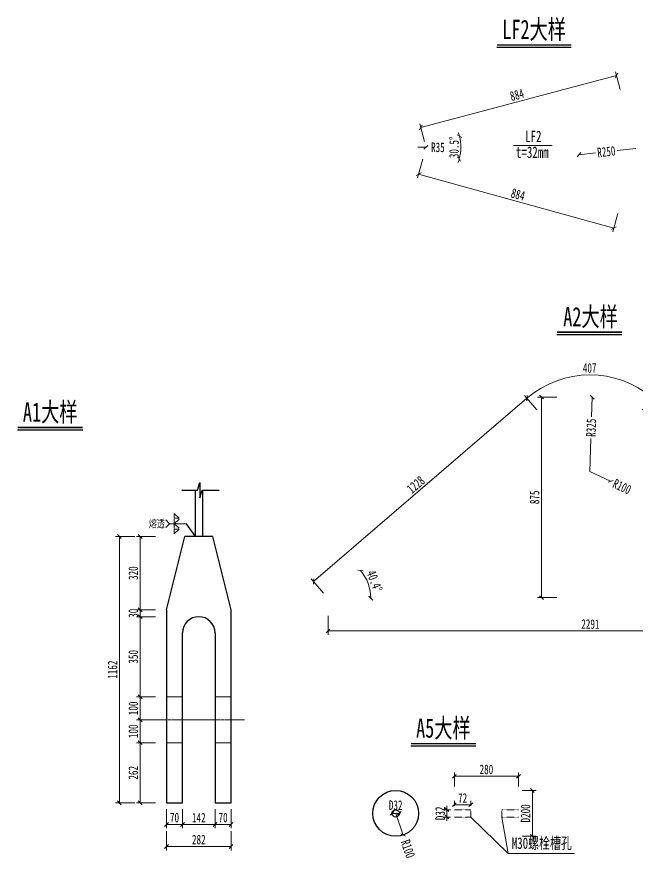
# Model space of a CAD drawing. Header units: millimetres. Extents: x -60009 to 63758, y -2164 to 95433.
# Drawn here: x 17194 to 19902, y 76758 to 80458 of the extents above; entities that cross this region are included whole.
import ezdxf
from ezdxf.enums import TextEntityAlignment as Align

# ---------------------------------------------------------------- set-up
doc = ezdxf.new("R2010")
doc.units = ezdxf.units.MM
doc.linetypes.add('CENTER2', pattern=[28.575, 19.05, -3.175, 3.175, -3.175])
doc.linetypes.add('DASHED', pattern=[0.75, 0.5, -0.25])
doc.layers.get('Defpoints').update_dxf_attribs({"color": 8})
for name, color, linetype, lineweight in [('Dim', 4, 'Continuous', 15), ('中心线', 2, 'CENTER2', 15), ('文字', 7, 'Continuous', 15), ('标注线及字体', 2, 'Continuous', 15), ('细实线', 4, 'Continuous', 15), ('虚线', 7, 'DASHED', 15), ('钢板粗线', 1, 'Continuous', 25)]:
    doc.layers.add(name, color=color, linetype=linetype, lineweight=lineweight)
doc.layers.add('Text', color=4, linetype='Continuous')
doc.styles.add('111', font='仿宋_GB2312.TTF', dxfattribs={"width": 0.7})
doc.styles.add('BM_Dim', font='仿宋_GB2312.TTF', dxfattribs={"width": 0.85})
doc.styles.add('SMEDI', font='仿宋_GB2312.TTF', dxfattribs={"width": 0.75})
doc.styles.get("Standard").update_dxf_attribs({"font": '仿宋_GB2312.TTF'})
doc.dimstyles.new('200', dxfattribs={"dimscale": 0, "dimtxt": 2.5, "dimasz": 1, "dimexe": 1, "dimexo": 1, "dimgap": 0.6, "dimtad": 1, "dimdec": 0, "dimdsep": 46, "dimtxsty": '111', "dimblk": 'OBLIQUE', "dimcen": 0, "dimclrd": 4, "dimclre": 4, "dimclrt": 4, "dimadec": 1, "dimazin": 2, "dimtfac": 1, "dimtdec": 0, "dimtix": 1, "dimtmove": 2, "dimatfit": 3, "dimfxl": 4, "dimfxlon": 1, "dimtolj": 1, "dimlwd": -1, "dimlwe": -1, "dimarcsym": 0})
doc.dimstyles.new('MSteel_1.0_1.0', dxfattribs={"dimtxt": 3, "dimasz": 1.2, "dimexe": 1, "dimexo": 1, "dimgap": 1, "dimtad": 3, "dimtoh": 1, "dimdec": 0, "dimzin": 0, "dimdsep": 46, "dimtxsty": 'Standard', "dimblk": 'ARCHTICK', "dimcen": 0.09, "dimclrd": 3, "dimclre": 3, "dimadec": 0, "dimazin": 0, "dimtfac": 1, "dimtdec": 4, "dimtofl": 0, "dimtmove": 0, "dimatfit": 3, "dimfxl": 1, "dimtolj": 1, "dimtzin": 0, "dimarcsym": 0})

# ---------------------------------------------------------------- blocks, each defined once
blk = doc.blocks.new('_Oblique')
at = {"color": 0, "linetype": 'ByBlock', "lineweight": -2}
blk.add_line((-0.5, -0.5), (0.5, 0.5), dxfattribs=at)
blk = doc.blocks.new('*D769')
at = {"layer": 'Defpoints', "color": 0, "transparency": 16777216}
for p in [(19417.6, 80016.6), (18978.4, 79898.9), (18978.3, 79880.5), (19132.1, 79872.3), (19830.3, 79643.8)]:
    blk.add_point(p, dxfattribs=at)
at = {"layer": '细实线', "color": 4, "transparency": 16777216}
for start, end in [(15.006, 20.0789), (344.4763, 15.006), (339.4033, 344.4763)]:
    blk.add_arc((18944.6, 79889.8), 188.3, start, end, dxfattribs=at)
at = {"layer": '细实线', "color": 4, "transparency": 16777216, "xscale": 16.66666666666666, "yscale": 16.66666666666666, "zscale": 16.66666666666666}
for p, rotation in [((19126.5, 79938.6), 285.0059693153042), ((19126, 79839.4), 74.47626644127236)]:
    blk.add_blockref('_Oblique', p, dxfattribs=dict(at, rotation=rotation))
at = {"layer": '细实线', "color": 4, "transparency": 16777216, "insert": (19103.1, 79889.1), "char_height": 41.667, "attachment_point": 5, "rotation": 89.7411, "style": '111'}
blk.add_mtext('\\A1;30.5%%d', dxfattribs=at)
blk = doc.blocks.new('*D770')
at = {"layer": 'Defpoints', "color": 0, "transparency": 16777216}
for p in [(18978.3, 79880.5), (19830.3, 79643.8), (19800.4, 79536.3)]:
    blk.add_point(p, dxfattribs=at)
at = {"layer": '细实线', "color": 4, "transparency": 16777216}
for p, q in [((18966.3, 79837.2), (18944, 79756.9)), ((18948.5, 79773), (19800.4, 79536.3)), ((19818.3, 79600.6), (19796, 79520.3))]:
    blk.add_line(p, q, dxfattribs=at)
at = {"layer": '细实线', "color": 4, "transparency": 16777216, "xscale": 16.66666666666666, "yscale": 16.66666666666666, "zscale": 16.66666666666666}
for p, rotation in [((18948.5, 79773), 164.4762664412721), ((19800.4, 79536.3), 344.4762664412721)]:
    blk.add_blockref('_Oblique', p, dxfattribs=dict(at, rotation=rotation))
at = {"layer": '细实线', "color": 4, "transparency": 16777216, "insert": (19382.4, 79683.4), "char_height": 41.67, "attachment_point": 5, "rotation": 344.4763, "style": '111'}
blk.add_mtext('\\A1;884', dxfattribs=at)
blk = doc.blocks.new('*D771')
at = {"layer": 'Defpoints', "color": 0, "transparency": 16777216}
for p in [(19812.7, 80203.1), (19833.1, 80126.3), (18978.4, 79898.9)]:
    blk.add_point(p, dxfattribs=at)
at = {"layer": '细实线', "color": 4, "transparency": 16777216}
for p, q in [((19828.8, 80142.4), (19808.4, 80219.2)), ((18958, 79975.7), (19812.7, 80203.1)), ((18974.1, 79915), (18953.7, 79991.8))]:
    blk.add_line(p, q, dxfattribs=at)
at = {"layer": '细实线', "color": 4, "transparency": 16777216, "xscale": 16.66666666666666, "yscale": 16.66666666666666, "zscale": 16.66666666666666}
for p, rotation in [((19812.7, 80203.1), 14.90116906299488), ((18958, 79975.7), 194.9011690629949)]:
    blk.add_blockref('_Oblique', p, dxfattribs=dict(at, rotation=rotation))
at = {"layer": '细实线', "color": 4, "transparency": 16777216, "insert": (19377.6, 80118.2), "char_height": 41.67, "attachment_point": 5, "rotation": 14.9012, "style": '111'}
blk.add_mtext('\\A1;884', dxfattribs=at)
blk = doc.blocks.new('*D798')
at = {"layer": 'Defpoints', "color": 0}
for p in [(17917.5, 77029.7), (18059.5, 77029.3), (18059.5, 76935.3)]:
    blk.add_point(p, dxfattribs=at)
at = {"layer": '细实线', "color": 4}
for p, q in [((17917.5, 77002), (17917.5, 76918.7)), ((18059.5, 77002), (18059.5, 76918.7)), ((17917.5, 76935.3), (18059.5, 76935.3))]:
    blk.add_line(p, q, dxfattribs=at)
at = {"layer": '细实线', "color": 4, "xscale": 16.66666666666666, "yscale": 16.66666666666666, "zscale": 16.66666666666666, "rotation": 180}
blk.add_blockref('_Oblique', (17917.5, 76935.3), dxfattribs=at)
at = {"layer": '细实线', "color": 4, "xscale": 16.66666666666666, "yscale": 16.66666666666666, "zscale": 16.66666666666666}
blk.add_blockref('_Oblique', (18059.5, 76935.3), dxfattribs=at)
at = {"layer": '细实线', "color": 4, "insert": (17988.5, 76964.7), "char_height": 41.67, "attachment_point": 5, "style": '111'}
blk.add_mtext('\\A1;142', dxfattribs=at)
blk = doc.blocks.new('*D799')
at = {"layer": 'Defpoints', "color": 0}
for p in [(17847.5, 77029.7), (17917.5, 77029.7), (17917.5, 76935.3)]:
    blk.add_point(p, dxfattribs=at)
at = {"layer": '细实线', "color": 4}
for p, q in [((17847.5, 77002), (17847.5, 76918.7)), ((17917.5, 77002), (17917.5, 76918.7)), ((17847.5, 76935.3), (17917.5, 76935.3))]:
    blk.add_line(p, q, dxfattribs=at)
at = {"layer": '细实线', "color": 4, "xscale": 16.66666666666666, "yscale": 16.66666666666666, "zscale": 16.66666666666666, "rotation": 180}
blk.add_blockref('_Oblique', (17847.5, 76935.3), dxfattribs=at)
at = {"layer": '细实线', "color": 4, "xscale": 16.66666666666666, "yscale": 16.66666666666666, "zscale": 16.66666666666666}
blk.add_blockref('_Oblique', (17917.5, 76935.3), dxfattribs=at)
at = {"layer": '细实线', "color": 4, "insert": (17882.5, 76965.1), "char_height": 41.67, "attachment_point": 5, "style": '111'}
blk.add_mtext('\\A1;70', dxfattribs=at)
blk = doc.blocks.new('*D800')
at = {"layer": 'Defpoints', "color": 0}
for p in [(18059.5, 77029.7), (18129.5, 77029.7), (18129.5, 76935.3)]:
    blk.add_point(p, dxfattribs=at)
at = {"layer": '细实线', "color": 4}
for p, q in [((18059.5, 77002), (18059.5, 76918.7)), ((18129.5, 77002), (18129.5, 76918.7)), ((18059.5, 76935.3), (18129.5, 76935.3))]:
    blk.add_line(p, q, dxfattribs=at)
at = {"layer": '细实线', "color": 4, "xscale": 16.66666666666666, "yscale": 16.66666666666666, "zscale": 16.66666666666666, "rotation": 180}
blk.add_blockref('_Oblique', (18059.5, 76935.3), dxfattribs=at)
at = {"layer": '细实线', "color": 4, "xscale": 16.66666666666666, "yscale": 16.66666666666666, "zscale": 16.66666666666666}
blk.add_blockref('_Oblique', (18129.5, 76935.3), dxfattribs=at)
at = {"layer": '细实线', "color": 4, "insert": (18094.5, 76965.1), "char_height": 41.67, "attachment_point": 5, "style": '111'}
blk.add_mtext('\\A1;70', dxfattribs=at)
blk = doc.blocks.new('*D801')
at = {"layer": 'Defpoints', "color": 0}
for p in [(17847.5, 77029.7), (18129.5, 77029.7), (18129.5, 76839)]:
    blk.add_point(p, dxfattribs=at)
at = {"layer": '细实线', "color": 4}
for p, q in [((17847.5, 76905.7), (17847.5, 76822.3)), ((18129.5, 76905.7), (18129.5, 76822.3)), ((17847.5, 76839), (18129.5, 76839))]:
    blk.add_line(p, q, dxfattribs=at)
at = {"layer": '细实线', "color": 4, "xscale": 16.66666666666666, "yscale": 16.66666666666666, "zscale": 16.66666666666666, "rotation": 180}
blk.add_blockref('_Oblique', (17847.5, 76839), dxfattribs=at)
at = {"layer": '细实线', "color": 4, "xscale": 16.66666666666666, "yscale": 16.66666666666666, "zscale": 16.66666666666666}
blk.add_blockref('_Oblique', (18129.5, 76839), dxfattribs=at)
at = {"layer": '细实线', "color": 4, "insert": (17988.5, 76868.8), "char_height": 41.67, "attachment_point": 5, "style": '111'}
blk.add_mtext('\\A1;282', dxfattribs=at)
blk = doc.blocks.new('*D802')
at = {"layer": 'Defpoints', "color": 0}
for p in [(17847.5, 78191.7), (17732.4, 77871.7), (17847.5, 77871.7)]:
    blk.add_point(p, dxfattribs=at)
at = {"layer": '细实线', "color": 4}
for p, q in [((17799.1, 78191.7), (17715.8, 78191.7)), ((17732.4, 78191.7), (17732.4, 77871.7)), ((17799.1, 77871.7), (17715.8, 77871.7))]:
    blk.add_line(p, q, dxfattribs=at)
at = {"layer": '细实线', "color": 4, "xscale": 16.66666666666666, "yscale": 16.66666666666666, "zscale": 16.66666666666666}
for p, rotation in [((17732.4, 78191.7), 90), ((17732.4, 77871.7), 270)]:
    blk.add_blockref('_Oblique', p, dxfattribs=dict(at, rotation=rotation))
at = {"layer": '细实线', "color": 4, "insert": (17702.6, 78031.7), "char_height": 41.67, "attachment_point": 5, "rotation": 90, "style": '111'}
blk.add_mtext('\\A1;320', dxfattribs=at)
blk = doc.blocks.new('*D803')
at = {"layer": 'Defpoints', "color": 0}
for p in [(17988.5, 77841.7), (17732.4, 77491.7), (17847.5, 77491.7)]:
    blk.add_point(p, dxfattribs=at)
at = {"layer": '细实线', "color": 4}
for p, q in [((17799.1, 77841.7), (17715.8, 77841.7)), ((17732.4, 77841.7), (17732.4, 77491.7)), ((17799.1, 77491.7), (17715.8, 77491.7))]:
    blk.add_line(p, q, dxfattribs=at)
at = {"layer": '细实线', "color": 4, "xscale": 16.66666666666666, "yscale": 16.66666666666666, "zscale": 16.66666666666666}
for p, rotation in [((17732.4, 77841.7), 90), ((17732.4, 77491.7), 270)]:
    blk.add_blockref('_Oblique', p, dxfattribs=dict(at, rotation=rotation))
at = {"layer": '细实线', "color": 4, "insert": (17702.6, 77666.7), "char_height": 41.67, "attachment_point": 5, "rotation": 90, "style": '111'}
blk.add_mtext('\\A1;350', dxfattribs=at)
blk = doc.blocks.new('*D804')
at = {"layer": 'Defpoints', "color": 0}
for p in [(17847.5, 78191.7), (17641.8, 77029.7), (17847.5, 77029.7)]:
    blk.add_point(p, dxfattribs=at)
at = {"layer": '细实线', "color": 4}
for p, q in [((17708.5, 78191.7), (17625.2, 78191.7)), ((17641.8, 78191.7), (17641.8, 77029.7)), ((17708.5, 77029.7), (17625.2, 77029.7))]:
    blk.add_line(p, q, dxfattribs=at)
at = {"layer": '细实线', "color": 4, "xscale": 16.66666666666666, "yscale": 16.66666666666666, "zscale": 16.66666666666666}
for p, rotation in [((17641.8, 78191.7), 90), ((17641.8, 77029.7), 270)]:
    blk.add_blockref('_Oblique', p, dxfattribs=dict(at, rotation=rotation))
at = {"layer": '细实线', "color": 4, "insert": (17612, 77610.7), "char_height": 41.67, "attachment_point": 5, "rotation": 90, "style": '111'}
blk.add_mtext('\\A1;1162', dxfattribs=at)
blk = doc.blocks.new('*D806')
at = {"layer": 'Defpoints', "color": 0}
for p in [(17847.5, 77491.7), (17732.4, 77391.7), (17847.5, 77391.7)]:
    blk.add_point(p, dxfattribs=at)
at = {"layer": '细实线', "color": 4}
for p, q in [((17799.1, 77491.7), (17715.8, 77491.7)), ((17732.4, 77491.7), (17732.4, 77391.7)), ((17799.1, 77391.7), (17715.8, 77391.7))]:
    blk.add_line(p, q, dxfattribs=at)
at = {"layer": '细实线', "color": 4, "xscale": 16.66666666666666, "yscale": 16.66666666666666, "zscale": 16.66666666666666}
for p, rotation in [((17732.4, 77491.7), 90), ((17732.4, 77391.7), 270)]:
    blk.add_blockref('_Oblique', p, dxfattribs=dict(at, rotation=rotation))
at = {"layer": '细实线', "color": 4, "insert": (17702.6, 77441.7), "char_height": 41.67, "attachment_point": 5, "rotation": 90, "style": '111'}
blk.add_mtext('\\A1;100', dxfattribs=at)
blk = doc.blocks.new('*D807')
at = {"layer": 'Defpoints', "color": 0}
for p in [(17732.4, 77391.7), (17847.5, 77391.7), (17847.5, 77291.7)]:
    blk.add_point(p, dxfattribs=at)
at = {"layer": '细实线', "color": 4}
for p, q in [((17799.1, 77391.7), (17715.8, 77391.7)), ((17732.4, 77291.7), (17732.4, 77391.7)), ((17799.1, 77291.7), (17715.8, 77291.7))]:
    blk.add_line(p, q, dxfattribs=at)
at = {"layer": '细实线', "color": 4, "xscale": 16.66666666666666, "yscale": 16.66666666666666, "zscale": 16.66666666666666}
for p, rotation in [((17732.4, 77391.7), 90), ((17732.4, 77291.7), 270)]:
    blk.add_blockref('_Oblique', p, dxfattribs=dict(at, rotation=rotation))
at = {"layer": '细实线', "color": 4, "insert": (17702.6, 77341.7), "char_height": 41.67, "attachment_point": 5, "rotation": 90, "style": '111'}
blk.add_mtext('\\A1;100', dxfattribs=at)
blk = doc.blocks.new('*D808')
at = {"layer": 'Defpoints', "color": 0}
for p in [(17732.4, 77291.7), (17847.5, 77291.7), (17847.5, 77029.7)]:
    blk.add_point(p, dxfattribs=at)
at = {"layer": '细实线', "color": 4}
for p, q in [((17799.1, 77291.7), (17715.8, 77291.7)), ((17732.4, 77029.7), (17732.4, 77291.7)), ((17799.1, 77029.7), (17715.8, 77029.7))]:
    blk.add_line(p, q, dxfattribs=at)
at = {"layer": '细实线', "color": 4, "xscale": 16.66666666666666, "yscale": 16.66666666666666, "zscale": 16.66666666666666}
for p, rotation in [((17732.4, 77291.7), 90), ((17732.4, 77029.7), 270)]:
    blk.add_blockref('_Oblique', p, dxfattribs=dict(at, rotation=rotation))
at = {"layer": '细实线', "color": 4, "insert": (17702.6, 77160.7), "char_height": 41.67, "attachment_point": 5, "rotation": 90, "style": '111'}
blk.add_mtext('\\A1;262', dxfattribs=at)
blk = doc.blocks.new('*D819')
at = {"layer": 'Defpoints', "color": 0, "transparency": 16777216}
for p in [(19706.1, 78799.8), (19695.9, 78474.9)]:
    blk.add_point(p, dxfattribs=at)
at = {"layer": '细实线', "color": 4, "transparency": 16777216}
for p, q in [((19703.4, 78713.7), (19706.1, 78799.8)), ((19700.4, 78618.6), (19695.9, 78474.9))]:
    blk.add_line(p, q, dxfattribs=at)
at = {"layer": '细实线', "color": 4, "transparency": 16777216, "xscale": 16.66666666666666, "yscale": 16.66666666666666, "zscale": 16.66666666666666, "rotation": 88.20572280583683}
blk.add_blockref('_Oblique', (19706.1, 78799.8), dxfattribs=at)
at = {"layer": '细实线', "color": 4, "transparency": 16777216, "insert": (19701.9, 78666.1), "char_height": 41.67, "attachment_point": 5, "rotation": 88.2057, "style": '111'}
blk.add_mtext('\\A1;R325', dxfattribs=at)
blk = doc.blocks.new('*D820')
at = {"layer": 'Defpoints', "color": 0, "transparency": 16777216}
for p in [(18553, 77921.4), (20843.9, 77921.4), (20843.9, 77779.4)]:
    blk.add_point(p, dxfattribs=at)
at = {"layer": '细实线', "color": 4, "transparency": 16777216}
for p, q in [((18553, 77846), (18553, 77762.7)), ((20843.9, 77846), (20843.9, 77762.7)), ((18553, 77779.4), (20843.9, 77779.4))]:
    blk.add_line(p, q, dxfattribs=at)
at = {"layer": '细实线', "color": 4, "transparency": 16777216, "xscale": 16.66666666666666, "yscale": 16.66666666666666, "zscale": 16.66666666666666}
for p, rotation in [((18553, 77779.4), 179.9999999999986), ((20843.9, 77779.4), 359.9999999999985)]:
    blk.add_blockref('_Oblique', p, dxfattribs=dict(at, rotation=rotation))
at = {"layer": '细实线', "color": 4, "transparency": 16777216, "insert": (19698.4, 77809.2), "char_height": 41.67, "attachment_point": 5, "style": '111'}
blk.add_mtext('\\A1;2291', dxfattribs=at)
blk = doc.blocks.new('*D772')
at = {"layer": 'Defpoints', "color": 0, "transparency": 16777216}
for p in [(19695.7, 78799.9), (19484.8, 77924.9), (19694.7, 77924.9)]:
    blk.add_point(p, dxfattribs=at)
at = {"layer": '细实线', "color": 4, "transparency": 16777216}
for p, q in [((19551.5, 78799.9), (19468.1, 78799.9)), ((19484.8, 78799.9), (19484.8, 77924.9)), ((19551.5, 77924.9), (19468.1, 77924.9))]:
    blk.add_line(p, q, dxfattribs=at)
at = {"layer": '细实线', "color": 4, "transparency": 16777216, "xscale": 16.66666666666666, "yscale": 16.66666666666666, "zscale": 16.66666666666666}
for p, rotation in [((19484.8, 78799.9), 90), ((19484.8, 77924.9), 270)]:
    blk.add_blockref('_Oblique', p, dxfattribs=dict(at, rotation=rotation))
at = {"layer": '细实线', "color": 4, "transparency": 16777216, "insert": (19455, 78362.4), "char_height": 41.67, "attachment_point": 5, "rotation": 90, "style": '111'}
blk.add_mtext('\\A1;875', dxfattribs=at)
blk = doc.blocks.new('_ArchTick')
at = {"color": 0, "linetype": 'ByBlock', "const_width": 0.15}
blk.add_lwpolyline([(-0.5, -0.5), (0.5, 0.5)], dxfattribs=at)
blk = doc.blocks.new('全融透2')
at = {"layer": 'Dim'}
blk.add_line((0, 0), (-4.48, 0), dxfattribs=at)
for points in [[(-3.23, 2.65), (-3.23, 1.41), (-2, 1.41)], [(-3.23, -2.65), (-3.23, -1.41), (-2, -1.41)]]:
    blk.add_lwpolyline(points, close=True, dxfattribs=at)
for points in [[(-5.48, 1), (-4.48, 0), (-5.48, -1)], [(-2, 1.21), (-3.23, 0), (-3.23, 1.21)], [(-2, -1.21), (-3.23, 0), (-3.23, -1.21)]]:
    blk.add_lwpolyline(points, dxfattribs=at)
at = {"layer": 'Text', "style": 'SMEDI', "width": 0.75}
blk.add_text('熔透', height=2, dxfattribs=at).set_placement((-9.92, 0), align=Align.MIDDLE_LEFT)
blk = doc.blocks.new('*D774')
at = {"layer": 'Defpoints', "color": 0}
for p in [(18848.3, 76983.5), (18880.9, 76888.9)]:
    blk.add_point(p, dxfattribs=at)
at = {"layer": '细实线', "color": 4}
for p, q in [((18880.9, 76888.9), (18848.3, 76983.5)), ((18848.3, 76983.5), (18880.9, 76888.9))]:
    blk.add_line(p, q, dxfattribs=at)
at = {"layer": '细实线', "color": 4, "xscale": 16.66666666666667, "yscale": 16.66666666666667, "zscale": 16.66666666666667, "rotation": 289.0352224209643}
blk.add_blockref('_Oblique', (18880.9, 76888.9), dxfattribs=at)
at = {"layer": '细实线', "color": 4, "insert": (18901.7, 76828.9), "char_height": 41.67, "attachment_point": 5, "rotation": 289.0352, "style": '111'}
blk.add_mtext('\\A1;R100', dxfattribs=at)
blk = doc.blocks.new('*D776')
at = {"layer": 'Defpoints', "color": 0}
for p in [(18832.3, 76983.5), (18864.3, 76983.5), (18864.3, 76983.5)]:
    blk.add_point(p, dxfattribs=at)
at = {"layer": '细实线', "color": 4}
for p, q in [((18832.3, 77000.1), (18832.3, 77000.1)), ((18864.3, 77000.1), (18864.3, 77000.1)), ((18832.3, 76983.5), (18864.3, 76983.5))]:
    blk.add_line(p, q, dxfattribs=at)
at = {"layer": '细实线', "color": 4, "xscale": 16.66666666666667, "yscale": 16.66666666666667, "zscale": 16.66666666666667, "rotation": 180}
blk.add_blockref('_Oblique', (18832.3, 76983.5), dxfattribs=at)
at = {"layer": '细实线', "color": 4, "xscale": 16.66666666666667, "yscale": 16.66666666666667, "zscale": 16.66666666666667}
blk.add_blockref('_Oblique', (18864.3, 76983.5), dxfattribs=at)
at = {"layer": '细实线', "color": 4, "insert": (18848.3, 77019.2), "char_height": 41.67, "attachment_point": 5, "style": '111'}
blk.add_mtext('\\A1;D32', dxfattribs=at)
blk = doc.blocks.new('*D777')
at = {"layer": 'Defpoints', "color": 0}
for p in [(19104.3, 76999.5), (19072.2, 76967.5), (19104.3, 76967.5)]:
    blk.add_point(p, dxfattribs=at)
at = {"layer": '细实线', "color": 4}
for p, q in [((19087.6, 76999.5), (19055.5, 76999.5)), ((19072.2, 76999.5), (19072.2, 77016.1)), ((19072.2, 76999.5), (19072.2, 76967.5)), ((19087.6, 76967.5), (19055.5, 76967.5)), ((19072.2, 76967.5), (19072.2, 76950.8))]:
    blk.add_line(p, q, dxfattribs=at)
at = {"layer": '细实线', "color": 4, "xscale": 16.66666666666667, "yscale": 16.66666666666667, "zscale": 16.66666666666667}
for p, rotation in [((19072.2, 76999.5), 270), ((19072.2, 76967.5), 90)]:
    blk.add_blockref('_Oblique', p, dxfattribs=dict(at, rotation=rotation))
at = {"layer": '细实线', "color": 4, "insert": (19042.4, 76983.5), "char_height": 41.67, "attachment_point": 5, "rotation": 90, "style": '111'}
blk.add_mtext('\\A1;D32', dxfattribs=at)
blk = doc.blocks.new('*D778')
at = {"layer": 'Defpoints', "color": 0}
for p in [(19104.3, 76999.5), (19176.3, 77021.2), (19176.3, 76999.5)]:
    blk.add_point(p, dxfattribs=at)
at = {"layer": '细实线', "color": 4}
for p, q in [((19104.3, 77016.1), (19104.3, 77037.9)), ((19176.3, 77016.1), (19176.3, 77037.9)), ((19104.3, 77021.2), (19176.3, 77021.2))]:
    blk.add_line(p, q, dxfattribs=at)
at = {"layer": '细实线', "color": 4, "xscale": 16.66666666666667, "yscale": 16.66666666666667, "zscale": 16.66666666666667, "rotation": 180}
blk.add_blockref('_Oblique', (19104.3, 77021.2), dxfattribs=at)
at = {"layer": '细实线', "color": 4, "xscale": 16.66666666666667, "yscale": 16.66666666666667, "zscale": 16.66666666666667}
blk.add_blockref('_Oblique', (19176.3, 77021.2), dxfattribs=at)
at = {"layer": '细实线', "color": 4, "insert": (19140.3, 77050.6), "char_height": 41.67, "attachment_point": 5, "style": '111'}
blk.add_mtext('\\A1;72', dxfattribs=at)
blk = doc.blocks.new('*D779')
at = {"layer": 'Defpoints', "color": 0}
for p in [(19384.3, 77145.4), (19104.3, 77083.5), (19384.3, 77083.5)]:
    blk.add_point(p, dxfattribs=at)
at = {"layer": '细实线', "color": 4}
for p, q in [((19104.3, 77100.1), (19104.3, 77162.1)), ((19104.3, 77145.4), (19384.3, 77145.4)), ((19384.3, 77100.1), (19384.3, 77162.1))]:
    blk.add_line(p, q, dxfattribs=at)
at = {"layer": '细实线', "color": 4, "xscale": 16.66666666666667, "yscale": 16.66666666666667, "zscale": 16.66666666666667, "rotation": 180}
blk.add_blockref('_Oblique', (19104.3, 77145.4), dxfattribs=at)
at = {"layer": '细实线', "color": 4, "xscale": 16.66666666666667, "yscale": 16.66666666666667, "zscale": 16.66666666666667}
blk.add_blockref('_Oblique', (19384.3, 77145.4), dxfattribs=at)
at = {"layer": '细实线', "color": 4, "insert": (19244.3, 77175.2), "char_height": 41.67, "attachment_point": 5, "style": '111'}
blk.add_mtext('\\A1;280', dxfattribs=at)
blk = doc.blocks.new('*D780')
at = {"layer": 'Defpoints', "color": 0}
for p in [(19384.3, 77083.5), (19444.9, 77083.5), (19384.3, 76883.5)]:
    blk.add_point(p, dxfattribs=at)
at = {"layer": '细实线', "color": 4}
for p, q in [((19401, 77083.5), (19461.5, 77083.5)), ((19444.9, 76883.5), (19444.9, 77083.5)), ((19401, 76883.5), (19461.5, 76883.5))]:
    blk.add_line(p, q, dxfattribs=at)
at = {"layer": '细实线', "color": 4, "xscale": 16.66666666666667, "yscale": 16.66666666666667, "zscale": 16.66666666666667}
for p, rotation in [((19444.9, 77083.5), 90), ((19444.9, 76883.5), 270)]:
    blk.add_blockref('_Oblique', p, dxfattribs=dict(at, rotation=rotation))
at = {"layer": '细实线', "color": 4, "insert": (19415.1, 76983.5), "char_height": 41.67, "attachment_point": 5, "rotation": 90, "style": '111'}
blk.add_mtext('\\A1;D200', dxfattribs=at)
blk = doc.blocks.new('*D783')
at = {"layer": 'Defpoints', "color": 0, "transparency": 16777216}
for p in [(19695.9, 78474.9), (19786.4, 78432.4)]:
    blk.add_point(p, dxfattribs=at)
at = {"layer": '细实线', "color": 4, "transparency": 16777216}
for p, q in [((19786.4, 78432.4), (19695.9, 78474.9)), ((19695.9, 78474.9), (19786.4, 78432.4))]:
    blk.add_line(p, q, dxfattribs=at)
at = {"layer": '细实线', "color": 4, "transparency": 16777216, "xscale": 16.66666666666667, "yscale": 16.66666666666667, "zscale": 16.66666666666667, "rotation": 334.8153370240404}
blk.add_blockref('_Oblique', (19786.4, 78432.4), dxfattribs=at)
at = {"layer": '细实线', "color": 4, "transparency": 16777216, "insert": (19836.4, 78408.9), "char_height": 41.67, "attachment_point": 5, "rotation": 334.8153, "style": '111'}
blk.add_mtext('\\A1;R100', dxfattribs=at)
blk = doc.blocks.new('*D784')
at = {"layer": 'Defpoints', "color": 0}
for p in [(17847.5, 77871.7), (17732.4, 77841.7), (17988.5, 77841.7)]:
    blk.add_point(p, dxfattribs=at)
at = {"layer": '细实线', "color": 4}
for p, q in [((17732.4, 77871.7), (17732.4, 77888.3)), ((17799.1, 77871.7), (17715.8, 77871.7)), ((17732.4, 77871.7), (17732.4, 77841.7)), ((17799.1, 77841.7), (17715.8, 77841.7)), ((17732.4, 77841.7), (17732.4, 77825))]:
    blk.add_line(p, q, dxfattribs=at)
at = {"layer": '细实线', "color": 4, "xscale": 16.66666666666667, "yscale": 16.66666666666667, "zscale": 16.66666666666667}
for p, rotation in [((17732.4, 77871.7), 270), ((17732.4, 77841.7), 90)]:
    blk.add_blockref('_Oblique', p, dxfattribs=dict(at, rotation=rotation))
at = {"layer": '细实线', "color": 4, "insert": (17702.6, 77856.7), "char_height": 41.67, "attachment_point": 5, "rotation": 90, "style": '111'}
blk.add_mtext('\\A1;30', dxfattribs=at)
blk = doc.blocks.new('*D823')
at = {"layer": 'Defpoints', "color": 0, "transparency": 16777216}
for p in [(19484.1, 78721.4), (18734.3, 77965.8), (19316.7, 77925.2), (18553, 77921.4), (18553, 77921.4)]:
    blk.add_point(p, dxfattribs=at)
at = {"layer": '细实线', "color": 4, "transparency": 16777216}
blk.add_arc((18553, 77921.4), 186.7, 0.2871, 40.668, dxfattribs=at)
at = {"layer": '细实线', "color": 4, "transparency": 16777216, "xscale": 16.66666666666666, "yscale": 16.66666666666666, "zscale": 16.66666666666666}
for p, rotation in [((18694.6, 78043.1), 130.6679701384485), ((18739.7, 77922.4), 270.2870534253943)]:
    blk.add_blockref('_Oblique', p, dxfattribs=dict(at, rotation=rotation))
at = {"layer": '细实线', "color": 4, "transparency": 16777216, "insert": (18755.8, 77997.2), "char_height": 41.667, "attachment_point": 5, "rotation": 290.4775, "style": '111'}
blk.add_mtext('\\A1;40.4%%d', dxfattribs=at)
blk = doc.blocks.new('*D825')
at = {"layer": 'Defpoints', "color": 0, "transparency": 16777216}
for p in [(19421.1, 78794.8), (19484.1, 78721.4), (18553, 77921.4)]:
    blk.add_point(p, dxfattribs=at)
at = {"layer": '细实线', "color": 4, "transparency": 16777216}
for p, q in [((18490, 77994.7), (19421.1, 78794.8)), ((19464.6, 78744.2), (19410.3, 78807.4)), ((18533.4, 77944.2), (18479.1, 78007.4))]:
    blk.add_line(p, q, dxfattribs=at)
at = {"layer": '细实线', "color": 4, "transparency": 16777216, "xscale": 16.66666666666666, "yscale": 16.66666666666666, "zscale": 16.66666666666666}
for p, rotation in [((19421.1, 78794.8), 40.66797013844842), ((18490, 77994.7), 220.6679701384484)]:
    blk.add_blockref('_Oblique', p, dxfattribs=dict(at, rotation=rotation))
at = {"layer": '细实线', "color": 4, "transparency": 16777216, "insert": (18936.1, 78417.4), "char_height": 41.67, "attachment_point": 5, "rotation": 40.668, "style": '111'}
blk.add_mtext('\\A1;1228', dxfattribs=at)
blk = doc.blocks.new('*D826')
at = {"layer": 'Defpoints', "color": 0, "transparency": 16777216}
for p in [(19421.2, 78794.8), (19484.1, 78721.4), (19907.1, 78722), (19695.9, 78474.9), (19695.9, 78474.9)]:
    blk.add_point(p, dxfattribs=at)
at = {"layer": '细实线', "color": 4, "transparency": 16777216}
for p, q in [((19464.6, 78744.2), (19410.3, 78807.4)), ((19926.6, 78744.8), (19980.7, 78808.2))]:
    blk.add_line(p, q, dxfattribs=at)
blk.add_arc((19695.9, 78474.9), 421.7, 49.4841, 130.668, dxfattribs=at)
at = {"layer": '细实线', "color": 4, "transparency": 16777216, "xscale": 16.66666666666666, "yscale": 16.66666666666666, "zscale": 16.66666666666666}
for p, rotation in [((19421.1, 78794.8), 220.6679701548751), ((19969.9, 78795.5), 319.4841233206386)]:
    blk.add_blockref('_Oblique', p, dxfattribs=dict(at, rotation=rotation))
at = {"layer": '细实线', "color": 4, "transparency": 16777216, "insert": (19695.3, 78926.4), "char_height": 41.67, "attachment_point": 5, "rotation": 0.076, "style": '111'}
blk.add_mtext('407', dxfattribs=at)

msp = doc.modelspace()

# ---------------------------------------------------------------- linework, layer by layer
at = {"color": 4}
for p, q in [((19290.4, 80326.2), (19614.9, 80326.2)), ((19552, 79072.9), (19836.2, 79072.9)), ((17197.5, 78657), (17481.6, 78657)), ((18914.4, 77278), (19198.6, 77278))]:
    msp.add_line(p, q, dxfattribs=at)
at = {"color": 6, "const_width": 6}
for points in [[(19290.4, 80336.2), (19614.9, 80336.2)], [(19552, 79082.9), (19836.2, 79082.9)], [(17197.5, 78667), (17481.6, 78667)], [(18914.4, 77288), (19198.6, 77288)]]:
    msp.add_lwpolyline(points, dxfattribs=at)
at = {"color": 4}
msp.add_lwpolyline([(17914, 78393.5), (17983, 78393.5), (17993, 78426.8), (17993, 78360.2), (18003, 78393.5), (18016.3, 78393.5), (18076.9, 78393.5)], dxfattribs=at)
at = {"layer": '中心线', "ltscale": 0.5}
msp.add_line((17785.8, 77391.7), (18188.1, 77391.7), dxfattribs=at)
at = {"layer": '细实线', "color": 4}
for p, q in [((18979.6, 79889.6), (18944.6, 79889.8)), ((18944.6, 79889.8), (18979.6, 79889.6)), ((19816, 79875.6), (19897.2, 79884.7)), ((19720, 79864.9), (19648.7, 79856.9))]:
    msp.add_line(p, q, dxfattribs=at)
at = {"layer": '细实线'}
for p, q in [((19363.1, 79897), (19531.3, 79897)), ((17917.5, 77491.7), (17847.5, 77491.7)), ((18129.5, 77491.7), (18059.5, 77491.7)), ((17917.5, 77291.7), (17847.5, 77291.7)), ((18129.5, 77291.7), (18059.5, 77291.7)), ((19338.7, 76808.8), (19176.3, 76967.5)), ((19312.3, 76967.5), (19338.7, 76808.8)), ((19338.7, 76808.8), (19629.6, 76808.8))]:
    msp.add_line(p, q, dxfattribs=at)
at = {"layer": '虚线', "ltscale": 2}
for p, q in [((19176.3, 76999.5), (19104.3, 76999.5)), ((19176.3, 76999.5), (19176.3, 76967.5)), ((19312.3, 76999.5), (19312.3, 76967.5)), ((19312.3, 76999.5), (19384.3, 76999.5)), ((19176.3, 76967.5), (19104.3, 76967.5)), ((19312.3, 76967.5), (19384.3, 76967.5))]:
    msp.add_line(p, q, dxfattribs=at)
at = {"layer": '钢板粗线'}
for p, q in [((17974.5, 78191.7), (17974.5, 78393.5)), ((18006.5, 78191.7), (18006.5, 78393.5)), ((17847.5, 77871.7), (17927.5, 78191.7)), ((18049.5, 78191.7), (17927.5, 78191.7)), ((18129.5, 77871.7), (18049.5, 78191.7)), ((17847.5, 77871.7), (17847.5, 77029.7)), ((18129.5, 77029.7), (18129.5, 77871.7)), ((17917.5, 77029.7), (17917.5, 77770.7)), ((18059.5, 77770.7), (18059.5, 77029.7)), ((17847.5, 77029.7), (17917.5, 77029.7)), ((18059.5, 77029.7), (18129.5, 77029.7))]:
    msp.add_line(p, q, dxfattribs=at)
for radius in [100, 16]:
    msp.add_circle((18848.3, 76983.5), radius, dxfattribs=at)
msp.add_arc((17988.5, 77770.7), 71, 0, 180, dxfattribs=at)

# ---------------------------------------------------------------- block references
at = {"layer": '细实线', "color": 4}
for p, xscale, yscale, zscale, rotation in [((18979.6, 79889.6), 16.66666666666666, 16.66666666666666, 16.66666666666666, 359.5915001572924), ((19648.7, 79856.9), 16.66666666666667, 16.66666666666667, 16.66666666666667, 186.3768198677626)]:
    msp.add_blockref('_Oblique', p, dxfattribs=dict(at, xscale=xscale, yscale=yscale, zscale=zscale, rotation=rotation))
at = {"layer": '细实线', "xscale": 16.66666666666666, "yscale": 16.66666666666666, "zscale": 16.66666666666666}
msp.add_blockref('全融透2', (17935.4, 78247.5), dxfattribs=at)

# ---------------------------------------------------------------- texts
at = {"layer": '文字', "style": 'BM_Dim', "width": 0.7}
for s, p in [('LF2', (19449.1, 79897.1)), ('t=32mm', (19444.7, 79827.9)), ('M30螺栓槽孔', (19486.3, 76813.8))]:
    msp.add_text(s, height=50, dxfattribs=at).set_placement(p, align=Align.BOTTOM_CENTER)
at = {"layer": '标注线及字体', "color": 0, "style": '111', "width": 0.7}
for s, p in [('LF2大样', (19452.8, 80405.8)), ('A2大样', (19699, 79152.5)), ('A1大样', (17339.7, 78736.5)), ('A5大样', (19056.6, 77357.5))]:
    msp.add_text(s, height=83.33, dxfattribs=at).set_placement(p, align=Align.MIDDLE)
at = {"layer": '细实线', "color": 4, "char_height": 41.67, "attachment_point": 5, "style": '111'}
for s, insert, rotation in [('\\A1;R35', (19032.5, 79889.2), 359.5915), ('\\A1;R250', (19768, 79870.3), 6.3768)]:
    msp.add_mtext(s, dxfattribs=dict(at, insert=insert, rotation=rotation))

# ---------------------------------------------------------------- dimensions: what is measured, and where the dimension line sits
at = {"layer": '细实线'}
for p1, p2, distance, picture, middle in [((18978.4, 79898.9), (19833.1, 80126.3), 79.4, '*D771', (19377.6, 80118.2)), ((18978.3, 79880.5), (19830.3, 79643.8), -111.6, '*D770', (19382.4, 79683.4)), ((18553, 77921.4), (19484.1, 78721.4), 96.7, '*D825', (18936.1, 78417.4)), ((18553, 77921.4), (20843.9, 77921.4), -142.1, '*D820', (19698.4, 77809.2))]:
    dim = msp.add_aligned_dim(p1=p1, p2=p2, distance=distance, dimstyle='200', override={"dimscale": 16.666667, "dimblk": 'Oblique'}, dxfattribs=at)
    dim.commit()
    dim.dimension.update_dxf_attribs({"geometry": picture, "text_midpoint": middle})
for base, line1, line2, picture, middle in [((19132.1, 79872.3), ((19417.6, 80016.6), (18978.4, 79898.9)), ((18978.3, 79880.5), (19830.3, 79643.8)), '*D769', (19103.1, 79889.1)), ((18734.3, 77965.8), ((18553, 77921.4), (19484.1, 78721.4)), ((19316.7, 77925.2), (18553, 77921.4)), '*D823', (18755.8, 77997.2))]:
    dim = msp.add_angular_dim_2l(base=base, line1=line1, line2=line2, dimstyle='200', override={"dimscale": 16.666667, "dimblk": 'Oblique'}, dxfattribs=at)
    dim.commit()
    dim.dimension.update_dxf_attribs({"geometry": picture, "text_midpoint": middle})
dim = msp.add_angular_dim_2l(base=(19421.2, 78794.8), line1=((19695.9, 78474.9), (19484.1, 78721.4)), line2=((19695.9, 78474.9), (19907.1, 78722)), text='407', dimstyle='200', override={"dimscale": 16.666667, "dimtxsty": '111', "dimblk": 'Oblique'}, dxfattribs=at)
dim.commit()
dim.dimension.update_dxf_attribs({"geometry": '*D826', "text_midpoint": (19695.3, 78926.4)})
for base, p1, p2, angle, override, picture, middle in [((19484.8, 77924.9), (19695.7, 78799.9), (19694.7, 77924.9), 90, {"dimscale": 16.666667, "dimblk": 'Oblique'}, '*D772', (19455, 78362.4)), ((17641.8, 77029.7), (17847.5, 78191.7), (17847.5, 77029.7), 90, {"dimscale": 16.666667, "dimblk": 'Oblique'}, '*D804', (17612, 77610.7)), ((17732.4, 77871.7), (17847.5, 78191.7), (17847.5, 77871.7), 90, {"dimscale": 16.666667, "dimblk": 'Oblique'}, '*D802', (17702.6, 78031.7)), ((17732.4, 77841.7), (17847.5, 77871.7), (17988.5, 77841.7), 90, {"dimscale": 16.666667}, '*D784', (17702.6, 77856.7)), ((17732.4, 77491.7), (17988.5, 77841.7), (17847.5, 77491.7), 90, {"dimscale": 16.666667, "dimblk": 'Oblique'}, '*D803', (17702.6, 77666.7)), ((17732.4, 77391.7), (17847.5, 77491.7), (17847.5, 77391.7), 90, {"dimscale": 16.666667, "dimblk": 'Oblique'}, '*D806', (17702.6, 77441.7)), ((17732.4, 77391.7), (17847.5, 77291.7), (17847.5, 77391.7), 270, {"dimscale": 16.666667, "dimblk": 'Oblique'}, '*D807', (17702.6, 77341.7)), ((17732.4, 77291.7), (17847.5, 77029.7), (17847.5, 77291.7), 270, {"dimscale": 16.666667, "dimblk": 'Oblique'}, '*D808', (17702.6, 77160.7))]:
    dim = msp.add_linear_dim(base=base, p1=p1, p2=p2, angle=angle, dimstyle='200', override=override, dxfattribs=at)
    dim.commit()
    dim.dimension.update_dxf_attribs({"geometry": picture, "text_midpoint": middle})
for center, mpoint, override, picture, middle in [((19695.9, 78474.9), (19706.1, 78799.8), {"dimscale": 16.666667, "dimblk": 'Oblique'}, '*D819', (19701.9, 78666.1)), ((19695.9, 78474.9), (19786.4, 78432.4), {"dimscale": 16.666667}, '*D783', (19836.4, 78408.9)), ((18848.3, 76983.5), (18880.9, 76888.9), {"dimscale": 16.666667}, '*D774', (18901.7, 76828.9))]:
    dim = msp.add_radius_dim(center=center, mpoint=mpoint, dimstyle='200', override=override, dxfattribs=at)
    dim.commit()
    dim.dimension.update_dxf_attribs({"geometry": picture, "text_midpoint": middle, "dimtype": 164})
for base, p1, p2, picture, middle in [((19384.3, 77145.4), (19104.3, 77083.5), (19384.3, 77083.5), '*D779', (19244.3, 77175.2)), ((19176.3, 77021.2), (19104.3, 76999.5), (19176.3, 76999.5), '*D778', (19140.3, 77050.6)), ((17917.5, 76935.3), (17847.5, 77029.7), (17917.5, 77029.7), '*D799', (17882.5, 76965.1)), ((18129.5, 76839), (17847.5, 77029.7), (18129.5, 77029.7), '*D801', (17988.5, 76868.8)), ((18059.5, 76935.3), (17917.5, 77029.7), (18059.5, 77029.3), '*D798', (17988.5, 76964.7)), ((18129.5, 76935.3), (18059.5, 77029.7), (18129.5, 77029.7), '*D800', (18094.5, 76965.1))]:
    dim = msp.add_linear_dim(base=base, p1=p1, p2=p2, dimstyle='200', override={"dimscale": 16.666667, "dimblk": 'Oblique'}, dxfattribs=at)
    dim.commit()
    dim.dimension.update_dxf_attribs({"geometry": picture, "text_midpoint": middle})
for base, p1, p2, picture, middle in [((19444.9, 77083.5), (19384.3, 76883.5), (19384.3, 77083.5), '*D780', (19415.1, 76983.5)), ((19072.2, 76967.5), (19104.3, 76999.5), (19104.3, 76967.5), '*D777', (19042.4, 76983.5))]:
    dim = msp.add_linear_dim(base=base, p1=p1, p2=p2, angle=90, text='D<>', dimstyle='200', override={"dimscale": 16.666667, "dimtxsty": '111', "dimblk": 'Oblique'}, dxfattribs=at)
    dim.commit()
    dim.dimension.update_dxf_attribs({"geometry": picture, "text_midpoint": middle})
dim = msp.add_linear_dim(base=(18864.3, 76983.5), p1=(18832.3, 76983.5), p2=(18864.3, 76983.5), text='D<>', dimstyle='200', override={"dimscale": 16.666667, "dimtxsty": '111', "dimblk": 'Oblique'}, dxfattribs=at)
dim.commit()
dim.dimension.update_dxf_attribs({"geometry": '*D776', "text_midpoint": (18848.3, 77019.2), "dimtype": 160})

# ---------------------------------------------------------------- leaders
at = {"layer": 'Dim'}
msp.add_leader([(17974.5, 78191.7), (17935.4, 78247.5)], dimstyle='MSteel_1.0_1.0', override={"dimscale": 16.666667, "dimclrd": 256}, dxfattribs=at)

doc.saveas('drawing.dxf')
